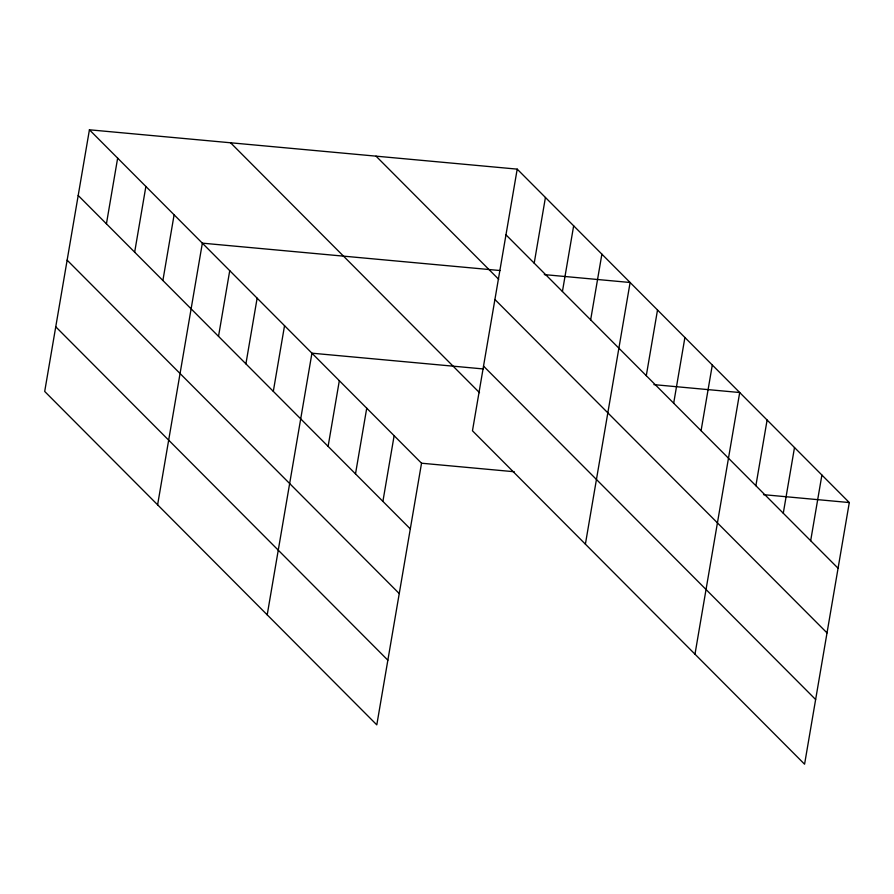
<?xml version="1.0" encoding="UTF-8"?>
<svg xmlns="http://www.w3.org/2000/svg" width="894" height="894" viewBox="0 0 894 894"><rect width="100%" height="100%" fill="white"/><g stroke="black" fill="none" stroke-linecap="round" stroke-linejoin="round"><path stroke-width="1.34" d="M89.422 129.798L44.7 391.449L376.799 724.866L421.532 463.215L89.422 129.798L517.201 169.134L849.3 502.551L804.578 764.202L472.468 430.785L517.201 169.134M106.431 223.824L117.65 158.137M134.659 252.164L145.878 186.477M162.887 280.504L174.107 214.817M157.612 504.819L202.346 243.157L500.014 270.536M218.516 336.356L229.736 270.67M245.906 363.858L257.137 298.171M273.307 391.371L284.538 325.684M267.205 614.837L311.939 353.186L483.285 368.943M328.109 446.385L339.329 380.699M355.499 473.887L366.73 408.2M382.9 501.4L394.131 435.702M534.199 263.16L545.429 197.473M562.427 291.5L573.657 225.813M590.655 319.84L601.885 254.153M585.391 544.144L630.114 282.493L544.301 274.603M646.284 375.681L657.515 309.994M673.685 403.194L684.905 337.507M701.075 430.696L712.306 365.009M694.984 654.173L739.707 392.522L653.905 384.632M755.877 485.71L767.108 420.024M783.278 513.223L794.498 447.536M810.668 540.725L821.899 475.038M421.532 463.215L514.251 471.741M763.498 494.661L849.3 502.551M505.97 234.82L838.069 568.238M376.028 156.148L498.729 279.341M494.918 299.49L827.017 632.907M483.531 366.115L815.63 699.533M230.585 142.783L479.519 392.689M78.203 195.484L410.301 528.902M67.139 260.154L399.249 593.571M55.752 326.791L387.862 660.197"/></g></svg>
